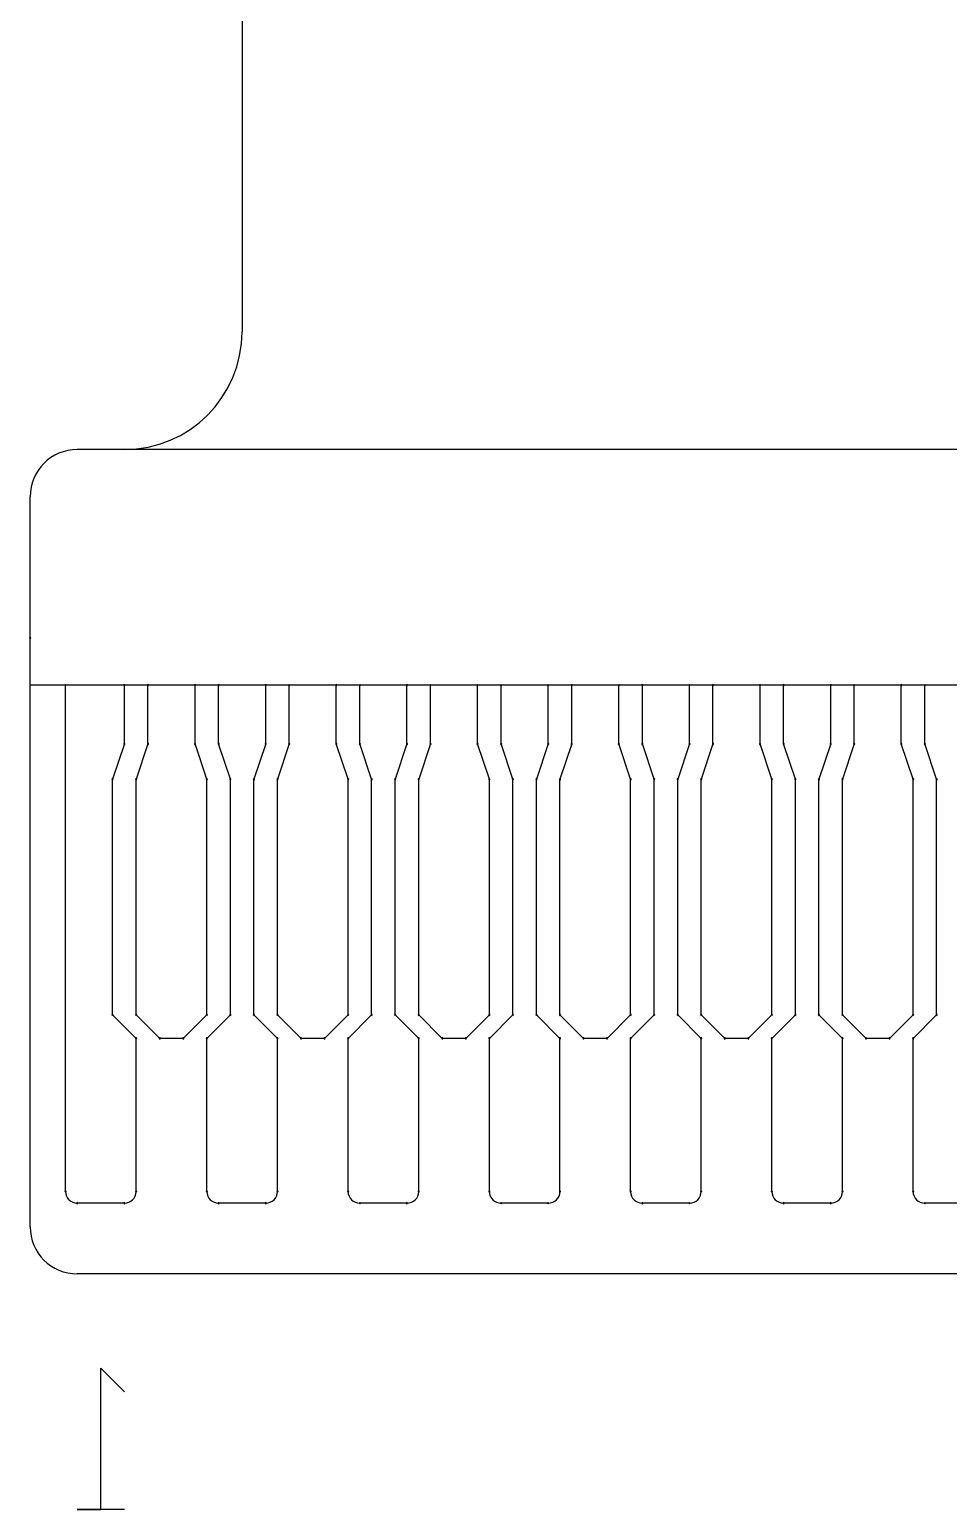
# Model space of a CAD drawing. Header units: millimetres. Extents: x 1040 to 3675, y 249 to 975.
# Drawn here: x 3364.93 to 3368.83, y 837.91 to 844.19 of the extents above; entities that cross this region are included whole.
import ezdxf

# ---------------------------------------------------------------- set-up
doc = ezdxf.new("R2010")
doc.units = ezdxf.units.MM
doc.layers.add('KeepOutLayer', color=6, linetype='Continuous')
doc.layers.add('TopOverlay', color=2, linetype='Continuous')

msp = doc.modelspace()

# ---------------------------------------------------------------- linework, layer by layer
for p, q in [((3365.8344, 851.3993), (3365.8344, 842.9092)), ((3365.3344, 842.4092), (3365.1344, 842.4092)), ((3372.4344, 842.4092), (3365.2344, 842.4092)), ((3364.9344, 839.1092), (3364.9344, 842.2092)), ((3372.7344, 841.4092), (3364.9344, 841.4092)), ((3372.5344, 838.9092), (3365.1344, 838.9092))]:
    msp.add_line(p, q)
for centre, radius, start, end in [((3365.3344, 842.9092), 0.5, 270, 0), ((3365.1344, 842.2092), 0.2, 90, 180), ((3365.1344, 839.1092), 0.2, 180, 270)]:
    msp.add_arc(centre, radius, start, end)
at = {"layer": 'KeepOutLayer'}
for p, q in [((3365.0844, 839.2592), (3365.0844, 841.4092)), ((3365.3344, 841.1592), (3365.3344, 841.4092)), ((3365.4348, 841.1592), (3365.4348, 841.4092)), ((3365.6348, 841.1592), (3365.6348, 841.4092)), ((3365.7348, 841.1592), (3365.7348, 841.4092)), ((3365.9348, 841.1592), (3365.9348, 841.4092)), ((3366.0348, 841.1592), (3366.0348, 841.4092)), ((3366.2348, 841.1592), (3366.2348, 841.4092)), ((3366.3348, 841.1592), (3366.3348, 841.4092)), ((3366.5348, 841.1592), (3366.5348, 841.4092)), ((3366.6348, 841.1592), (3366.6348, 841.4092)), ((3366.8348, 841.1592), (3366.8348, 841.4092)), ((3366.9348, 841.1592), (3366.9348, 841.4092)), ((3367.1348, 841.1592), (3367.1348, 841.4092)), ((3367.2348, 841.1592), (3367.2348, 841.4092)), ((3367.4348, 841.1592), (3367.4348, 841.4092)), ((3367.5348, 841.1592), (3367.5348, 841.4092)), ((3367.7347, 841.1592), (3367.7347, 841.4092)), ((3367.8347, 841.1592), (3367.8347, 841.4092)), ((3368.0347, 841.1592), (3368.0347, 841.4092)), ((3368.1347, 841.1592), (3368.1347, 841.4092)), ((3368.3347, 841.1592), (3368.3347, 841.4092)), ((3368.4347, 841.1592), (3368.4347, 841.4092)), ((3368.6347, 841.1592), (3368.6347, 841.4092)), ((3368.7347, 841.1592), (3368.7347, 841.4092)), ((3365.3344, 841.1592), (3365.2844, 841.0092)), ((3365.4348, 841.1592), (3365.3848, 841.0092)), ((3365.6848, 841.0092), (3365.6348, 841.1592)), ((3365.7848, 841.0092), (3365.7348, 841.1592)), ((3365.9348, 841.1592), (3365.8848, 841.0092)), ((3366.0348, 841.1592), (3365.9848, 841.0092)), ((3366.2848, 841.0092), (3366.2348, 841.1592)), ((3366.3848, 841.0092), (3366.3348, 841.1592)), ((3366.5348, 841.1592), (3366.4848, 841.0092)), ((3366.6348, 841.1592), (3366.5848, 841.0092)), ((3366.8848, 841.0092), (3366.8348, 841.1592)), ((3366.9848, 841.0092), (3366.9348, 841.1592)), ((3367.1348, 841.1592), (3367.0848, 841.0092)), ((3367.2348, 841.1592), (3367.1848, 841.0092)), ((3367.4848, 841.0092), (3367.4348, 841.1592)), ((3367.5848, 841.0092), (3367.5348, 841.1592)), ((3367.7347, 841.1592), (3367.6848, 841.0092)), ((3367.8347, 841.1592), (3367.7847, 841.0092)), ((3368.0847, 841.0092), (3368.0347, 841.1592)), ((3368.1847, 841.0092), (3368.1347, 841.1592)), ((3368.3347, 841.1592), (3368.2847, 841.0092)), ((3368.4347, 841.1592), (3368.3847, 841.0092)), ((3368.6847, 841.0092), (3368.6347, 841.1592)), ((3368.7847, 841.0092), (3368.7347, 841.1592)), ((3365.2844, 840.0092), (3365.2844, 841.0092)), ((3365.3848, 840.0092), (3365.3848, 841.0092)), ((3365.6848, 840.0092), (3365.6848, 841.0092)), ((3365.7848, 840.0092), (3365.7848, 841.0092)), ((3365.8848, 840.0092), (3365.8848, 841.0092)), ((3365.9848, 840.0092), (3365.9848, 841.0092)), ((3366.2848, 840.0092), (3366.2848, 841.0092)), ((3366.3848, 840.0092), (3366.3848, 841.0092)), ((3366.4848, 840.0092), (3366.4848, 841.0092)), ((3366.5848, 840.0092), (3366.5848, 841.0092)), ((3366.8848, 840.0092), (3366.8848, 841.0092)), ((3366.9848, 840.0092), (3366.9848, 841.0092)), ((3367.0848, 840.0092), (3367.0848, 841.0092)), ((3367.1848, 840.0092), (3367.1848, 841.0092)), ((3367.4848, 840.0092), (3367.4848, 841.0092)), ((3367.5848, 840.0092), (3367.5848, 841.0092)), ((3367.6848, 840.0092), (3367.6848, 841.0092)), ((3367.7847, 840.0092), (3367.7847, 841.0092)), ((3368.0847, 840.0092), (3368.0847, 841.0092)), ((3368.1847, 840.0092), (3368.1847, 841.0092)), ((3368.2847, 840.0092), (3368.2847, 841.0092)), ((3368.3847, 840.0092), (3368.3847, 841.0092)), ((3368.6847, 840.0092), (3368.6847, 841.0092)), ((3368.7847, 840.0092), (3368.7847, 841.0092)), ((3365.3844, 839.9092), (3365.2844, 840.0092)), ((3365.4848, 839.9092), (3365.3848, 840.0092)), ((3365.6848, 840.0092), (3365.5848, 839.9092)), ((3365.7848, 840.0092), (3365.6848, 839.9092)), ((3365.9848, 839.9092), (3365.8848, 840.0092)), ((3366.0848, 839.9092), (3365.9848, 840.0092)), ((3366.2848, 840.0092), (3366.1848, 839.9092)), ((3366.3848, 840.0092), (3366.2848, 839.9092)), ((3366.5848, 839.9092), (3366.4848, 840.0092)), ((3366.6848, 839.9092), (3366.5848, 840.0092)), ((3366.8848, 840.0092), (3366.7848, 839.9092)), ((3366.9848, 840.0092), (3366.8848, 839.9092)), ((3367.1848, 839.9092), (3367.0848, 840.0092)), ((3367.2848, 839.9092), (3367.1848, 840.0092)), ((3367.4848, 840.0092), (3367.3848, 839.9092)), ((3367.5848, 840.0092), (3367.4848, 839.9092)), ((3367.7847, 839.9092), (3367.6848, 840.0092)), ((3367.8847, 839.9092), (3367.7847, 840.0092)), ((3368.0847, 840.0092), (3367.9847, 839.9092)), ((3368.1847, 840.0092), (3368.0847, 839.9092)), ((3368.3847, 839.9092), (3368.2847, 840.0092)), ((3368.4847, 839.9092), (3368.3847, 840.0092)), ((3368.6847, 840.0092), (3368.5847, 839.9092)), ((3368.7847, 840.0092), (3368.6847, 839.9092)), ((3365.3844, 839.2592), (3365.3844, 839.9092)), ((3365.5848, 839.9092), (3365.4848, 839.9092)), ((3365.6848, 839.2592), (3365.6848, 839.9092)), ((3365.9848, 839.2592), (3365.9848, 839.9092)), ((3366.1848, 839.9092), (3366.0848, 839.9092)), ((3366.2848, 839.2592), (3366.2848, 839.9092)), ((3366.5848, 839.2592), (3366.5848, 839.9092)), ((3366.7848, 839.9092), (3366.6848, 839.9092)), ((3366.8848, 839.2592), (3366.8848, 839.9092)), ((3367.1848, 839.2592), (3367.1848, 839.9092)), ((3367.3848, 839.9092), (3367.2848, 839.9092)), ((3367.4848, 839.2592), (3367.4848, 839.9092)), ((3367.7847, 839.2592), (3367.7847, 839.9092)), ((3367.9847, 839.9092), (3367.8847, 839.9092)), ((3368.0847, 839.2592), (3368.0847, 839.9092)), ((3368.3847, 839.2592), (3368.3847, 839.9092)), ((3368.5847, 839.9092), (3368.4847, 839.9092)), ((3368.6847, 839.2592), (3368.6847, 839.9092)), ((3365.3344, 839.2092), (3365.1344, 839.2092)), ((3365.9348, 839.2092), (3365.7348, 839.2092)), ((3366.5348, 839.2092), (3366.3348, 839.2092)), ((3367.1348, 839.2092), (3366.9348, 839.2092)), ((3367.7347, 839.2092), (3367.5348, 839.2092)), ((3368.3347, 839.2092), (3368.1347, 839.2092)), ((3368.9347, 839.2092), (3368.7347, 839.2092)), ((3365.2345, 837.9092), (3365.2345, 838.509)), ((3365.2345, 838.509), (3365.3344, 838.409)), ((3365.3344, 837.9092), (3365.1345, 837.9092)), ((3365.1345, 837.9092), (3365.2345, 837.9092))]:
    msp.add_line(p, q, dxfattribs=at)
for centre, radius, start, end in [((3365.0844, 841.4092), 0.0025, 0, 180), ((3365.0844, 841.4092), 0.0025, 180, 0), ((3365.3344, 841.4092), 0.0025, 0, 180), ((3365.3344, 841.4092), 0.0025, 180, 0), ((3365.4348, 841.4092), 0.0025, 0, 180), ((3365.4348, 841.4092), 0.0025, 180, 0), ((3365.6348, 841.4092), 0.0025, 0, 180), ((3365.6348, 841.4092), 0.0025, 180, 0), ((3365.7348, 841.4092), 0.0025, 0, 180), ((3365.7348, 841.4092), 0.0025, 180, 0), ((3365.9348, 841.4092), 0.0025, 0, 180), ((3365.9348, 841.4092), 0.0025, 180, 0), ((3366.0348, 841.4092), 0.0025, 0, 180), ((3366.0348, 841.4092), 0.0025, 180, 0), ((3366.2348, 841.4092), 0.0025, 0, 180), ((3366.2348, 841.4092), 0.0025, 180, 0), ((3366.3348, 841.4092), 0.0025, 0, 180), ((3366.3348, 841.4092), 0.0025, 180, 0), ((3366.5348, 841.4092), 0.0025, 0, 180), ((3366.5348, 841.4092), 0.0025, 180, 0), ((3366.6348, 841.4092), 0.0025, 0, 180), ((3366.6348, 841.4092), 0.0025, 180, 0), ((3366.8348, 841.4092), 0.0025, 0, 180), ((3366.8348, 841.4092), 0.0025, 180, 0), ((3366.9348, 841.4092), 0.0025, 0, 180), ((3366.9348, 841.4092), 0.0025, 180, 0), ((3367.1348, 841.4092), 0.0025, 0, 180), ((3367.1348, 841.4092), 0.0025, 180, 0), ((3367.2348, 841.4092), 0.0025, 0, 180), ((3367.2348, 841.4092), 0.0025, 180, 0), ((3367.4348, 841.4092), 0.0025, 0, 180), ((3367.4348, 841.4092), 0.0025, 180, 0), ((3367.5348, 841.4092), 0.0025, 0, 180), ((3367.5348, 841.4092), 0.0025, 180, 0), ((3367.7347, 841.4092), 0.0025, 0, 180), ((3367.7347, 841.4092), 0.0025, 180, 0), ((3367.8347, 841.4092), 0.0025, 0, 180), ((3367.8347, 841.4092), 0.0025, 180, 0), ((3368.0347, 841.4092), 0.0025, 0, 180), ((3368.0347, 841.4092), 0.0025, 180, 0), ((3368.1347, 841.4092), 0.0025, 0, 180), ((3368.1347, 841.4092), 0.0025, 180, 0), ((3368.3347, 841.4092), 0.0025, 0, 180), ((3368.3347, 841.4092), 0.0025, 180, 0), ((3368.4347, 841.4092), 0.0025, 0, 180), ((3368.4347, 841.4092), 0.0025, 180, 0), ((3368.6347, 841.4092), 0.0025, 0, 180), ((3368.6347, 841.4092), 0.0025, 180, 0), ((3368.7347, 841.4092), 0.0025, 0, 180), ((3368.7347, 841.4092), 0.0025, 180, 0), ((3365.3344, 841.1592), 0.0025, 0, 180), ((3365.3344, 841.1592), 0.0025, 0, 180), ((3365.3344, 841.1592), 0.0025, 180, 0), ((3365.3344, 841.1592), 0.0025, 180, 0), ((3365.4348, 841.1592), 0.0025, 0, 180), ((3365.4348, 841.1592), 0.0025, 0, 180), ((3365.4348, 841.1592), 0.0025, 180, 0), ((3365.4348, 841.1592), 0.0025, 180, 0), ((3365.6348, 841.1592), 0.0025, 0, 180), ((3365.6348, 841.1592), 0.0025, 0, 180), ((3365.6348, 841.1592), 0.0025, 180, 0), ((3365.6348, 841.1592), 0.0025, 180, 0), ((3365.7348, 841.1592), 0.0025, 0, 180), ((3365.7348, 841.1592), 0.0025, 0, 180), ((3365.7348, 841.1592), 0.0025, 180, 0), ((3365.7348, 841.1592), 0.0025, 180, 0), ((3365.9348, 841.1592), 0.0025, 0, 180), ((3365.9348, 841.1592), 0.0025, 0, 180), ((3365.9348, 841.1592), 0.0025, 180, 0), ((3365.9348, 841.1592), 0.0025, 180, 0), ((3366.0348, 841.1592), 0.0025, 0, 180), ((3366.0348, 841.1592), 0.0025, 0, 180), ((3366.0348, 841.1592), 0.0025, 180, 0), ((3366.0348, 841.1592), 0.0025, 180, 0), ((3366.2348, 841.1592), 0.0025, 0, 180), ((3366.2348, 841.1592), 0.0025, 0, 180), ((3366.2348, 841.1592), 0.0025, 180, 0), ((3366.2348, 841.1592), 0.0025, 180, 0), ((3366.3348, 841.1592), 0.0025, 0, 180), ((3366.3348, 841.1592), 0.0025, 0, 180), ((3366.3348, 841.1592), 0.0025, 180, 0), ((3366.3348, 841.1592), 0.0025, 180, 0), ((3366.5348, 841.1592), 0.0025, 0, 180), ((3366.5348, 841.1592), 0.0025, 0, 180), ((3366.5348, 841.1592), 0.0025, 180, 0), ((3366.5348, 841.1592), 0.0025, 180, 0), ((3366.6348, 841.1592), 0.0025, 0, 180), ((3366.6348, 841.1592), 0.0025, 0, 180), ((3366.6348, 841.1592), 0.0025, 180, 0), ((3366.6348, 841.1592), 0.0025, 180, 0), ((3366.8348, 841.1592), 0.0025, 0, 180), ((3366.8348, 841.1592), 0.0025, 0, 180), ((3366.8348, 841.1592), 0.0025, 180, 0), ((3366.8348, 841.1592), 0.0025, 180, 0), ((3366.9348, 841.1592), 0.0025, 0, 180), ((3366.9348, 841.1592), 0.0025, 0, 180), ((3366.9348, 841.1592), 0.0025, 180, 0), ((3366.9348, 841.1592), 0.0025, 180, 0), ((3367.1348, 841.1592), 0.0025, 0, 180), ((3367.1348, 841.1592), 0.0025, 0, 180), ((3367.1348, 841.1592), 0.0025, 180, 0), ((3367.1348, 841.1592), 0.0025, 180, 0), ((3367.2348, 841.1592), 0.0025, 0, 180), ((3367.2348, 841.1592), 0.0025, 0, 180), ((3367.2348, 841.1592), 0.0025, 180, 0), ((3367.2348, 841.1592), 0.0025, 180, 0), ((3367.4348, 841.1592), 0.0025, 0, 180), ((3367.4348, 841.1592), 0.0025, 0, 180), ((3367.4348, 841.1592), 0.0025, 180, 0), ((3367.4348, 841.1592), 0.0025, 180, 0), ((3367.5348, 841.1592), 0.0025, 0, 180), ((3367.5348, 841.1592), 0.0025, 0, 180), ((3367.5348, 841.1592), 0.0025, 180, 0), ((3367.5348, 841.1592), 0.0025, 180, 0), ((3367.7347, 841.1592), 0.0025, 0, 180), ((3367.7347, 841.1592), 0.0025, 0, 180), ((3367.7347, 841.1592), 0.0025, 180, 0), ((3367.7347, 841.1592), 0.0025, 180, 0), ((3367.8347, 841.1592), 0.0025, 0, 180), ((3367.8347, 841.1592), 0.0025, 0, 180), ((3367.8347, 841.1592), 0.0025, 180, 0), ((3367.8347, 841.1592), 0.0025, 180, 0), ((3368.0347, 841.1592), 0.0025, 0, 180), ((3368.0347, 841.1592), 0.0025, 0, 180), ((3368.0347, 841.1592), 0.0025, 180, 0), ((3368.0347, 841.1592), 0.0025, 180, 0), ((3368.1347, 841.1592), 0.0025, 0, 180), ((3368.1347, 841.1592), 0.0025, 0, 180), ((3368.1347, 841.1592), 0.0025, 180, 0), ((3368.1347, 841.1592), 0.0025, 180, 0), ((3368.3347, 841.1592), 0.0025, 0, 180), ((3368.3347, 841.1592), 0.0025, 0, 180), ((3368.3347, 841.1592), 0.0025, 180, 0), ((3368.3347, 841.1592), 0.0025, 180, 0), ((3368.4347, 841.1592), 0.0025, 0, 180), ((3368.4347, 841.1592), 0.0025, 0, 180), ((3368.4347, 841.1592), 0.0025, 180, 0), ((3368.4347, 841.1592), 0.0025, 180, 0), ((3368.6347, 841.1592), 0.0025, 0, 180), ((3368.6347, 841.1592), 0.0025, 0, 180), ((3368.6347, 841.1592), 0.0025, 180, 0), ((3368.6347, 841.1592), 0.0025, 180, 0), ((3368.7347, 841.1592), 0.0025, 0, 180), ((3368.7347, 841.1592), 0.0025, 0, 180), ((3368.7347, 841.1592), 0.0025, 180, 0), ((3368.7347, 841.1592), 0.0025, 180, 0), ((3365.2844, 841.0092), 0.0025, 0, 180), ((3365.2844, 841.0092), 0.0025, 0, 180), ((3365.3848, 841.0092), 0.0025, 0, 180), ((3365.3848, 841.0092), 0.0025, 0, 180), ((3365.6848, 841.0092), 0.0025, 0, 180), ((3365.6848, 841.0092), 0.0025, 0, 180), ((3365.7848, 841.0092), 0.0025, 0, 180), ((3365.7848, 841.0092), 0.0025, 0, 180), ((3365.8848, 841.0092), 0.0025, 0, 180), ((3365.8848, 841.0092), 0.0025, 0, 180), ((3365.9848, 841.0092), 0.0025, 0, 180), ((3365.9848, 841.0092), 0.0025, 0, 180), ((3366.2848, 841.0092), 0.0025, 0, 180), ((3366.2848, 841.0092), 0.0025, 0, 180), ((3366.3848, 841.0092), 0.0025, 0, 180), ((3366.3848, 841.0092), 0.0025, 0, 180), ((3366.4848, 841.0092), 0.0025, 0, 180), ((3366.4848, 841.0092), 0.0025, 0, 180), ((3366.5848, 841.0092), 0.0025, 0, 180), ((3366.5848, 841.0092), 0.0025, 0, 180), ((3366.8848, 841.0092), 0.0025, 0, 180), ((3366.8848, 841.0092), 0.0025, 0, 180), ((3366.9848, 841.0092), 0.0025, 0, 180), ((3366.9848, 841.0092), 0.0025, 0, 180), ((3367.0848, 841.0092), 0.0025, 0, 180), ((3367.0848, 841.0092), 0.0025, 0, 180), ((3367.1848, 841.0092), 0.0025, 0, 180), ((3367.1848, 841.0092), 0.0025, 0, 180), ((3367.4848, 841.0092), 0.0025, 0, 180), ((3367.4848, 841.0092), 0.0025, 0, 180), ((3367.5848, 841.0092), 0.0025, 0, 180), ((3367.5848, 841.0092), 0.0025, 0, 180), ((3367.6848, 841.0092), 0.0025, 0, 180), ((3367.6848, 841.0092), 0.0025, 0, 180), ((3367.7847, 841.0092), 0.0025, 0, 180), ((3367.7847, 841.0092), 0.0025, 0, 180), ((3368.0847, 841.0092), 0.0025, 0, 180), ((3368.0847, 841.0092), 0.0025, 0, 180), ((3368.1847, 841.0092), 0.0025, 0, 180), ((3368.1847, 841.0092), 0.0025, 0, 180), ((3368.2847, 841.0092), 0.0025, 0, 180), ((3368.2847, 841.0092), 0.0025, 0, 180), ((3368.3847, 841.0092), 0.0025, 0, 180), ((3368.3847, 841.0092), 0.0025, 0, 180), ((3368.6847, 841.0092), 0.0025, 0, 180), ((3368.6847, 841.0092), 0.0025, 0, 180), ((3368.7847, 841.0092), 0.0025, 0, 180), ((3368.7847, 841.0092), 0.0025, 0, 180), ((3365.2844, 841.0092), 0.0025, 180, 0), ((3365.2844, 841.0092), 0.0025, 180, 0), ((3365.3848, 841.0092), 0.0025, 180, 0), ((3365.3848, 841.0092), 0.0025, 180, 0), ((3365.6848, 841.0092), 0.0025, 180, 0), ((3365.6848, 841.0092), 0.0025, 180, 0), ((3365.7848, 841.0092), 0.0025, 180, 0), ((3365.7848, 841.0092), 0.0025, 180, 0), ((3365.8848, 841.0092), 0.0025, 180, 0), ((3365.8848, 841.0092), 0.0025, 180, 0), ((3365.9848, 841.0092), 0.0025, 180, 0), ((3365.9848, 841.0092), 0.0025, 180, 0), ((3366.2848, 841.0092), 0.0025, 180, 0), ((3366.2848, 841.0092), 0.0025, 180, 0), ((3366.3848, 841.0092), 0.0025, 180, 0), ((3366.3848, 841.0092), 0.0025, 180, 0), ((3366.4848, 841.0092), 0.0025, 180, 0), ((3366.4848, 841.0092), 0.0025, 180, 0), ((3366.5848, 841.0092), 0.0025, 180, 0), ((3366.5848, 841.0092), 0.0025, 180, 0), ((3366.8848, 841.0092), 0.0025, 180, 0), ((3366.8848, 841.0092), 0.0025, 180, 0), ((3366.9848, 841.0092), 0.0025, 180, 0), ((3366.9848, 841.0092), 0.0025, 180, 0), ((3367.0848, 841.0092), 0.0025, 180, 0), ((3367.0848, 841.0092), 0.0025, 180, 0), ((3367.1848, 841.0092), 0.0025, 180, 0), ((3367.1848, 841.0092), 0.0025, 180, 0), ((3367.4848, 841.0092), 0.0025, 180, 0), ((3367.4848, 841.0092), 0.0025, 180, 0), ((3367.5848, 841.0092), 0.0025, 180, 0), ((3367.5848, 841.0092), 0.0025, 180, 0), ((3367.6848, 841.0092), 0.0025, 180, 0), ((3367.6848, 841.0092), 0.0025, 180, 0), ((3367.7847, 841.0092), 0.0025, 180, 0), ((3367.7847, 841.0092), 0.0025, 180, 0), ((3368.0847, 841.0092), 0.0025, 180, 0), ((3368.0847, 841.0092), 0.0025, 180, 0), ((3368.1847, 841.0092), 0.0025, 180, 0), ((3368.1847, 841.0092), 0.0025, 180, 0), ((3368.2847, 841.0092), 0.0025, 180, 0), ((3368.2847, 841.0092), 0.0025, 180, 0), ((3368.3847, 841.0092), 0.0025, 180, 0), ((3368.3847, 841.0092), 0.0025, 180, 0), ((3368.6847, 841.0092), 0.0025, 180, 0), ((3368.6847, 841.0092), 0.0025, 180, 0), ((3368.7847, 841.0092), 0.0025, 180, 0), ((3368.7847, 841.0092), 0.0025, 180, 0), ((3365.2844, 840.0092), 0.0025, 0, 180), ((3365.2844, 840.0092), 0.0025, 0, 180), ((3365.2844, 840.0092), 0.0025, 180, 0), ((3365.2844, 840.0092), 0.0025, 180, 0), ((3365.3848, 840.0092), 0.0025, 0, 180), ((3365.3848, 840.0092), 0.0025, 0, 180), ((3365.3848, 840.0092), 0.0025, 180, 0), ((3365.3848, 840.0092), 0.0025, 180, 0), ((3365.6848, 840.0092), 0.0025, 0, 180), ((3365.6848, 840.0092), 0.0025, 0, 180), ((3365.6848, 840.0092), 0.0025, 180, 0), ((3365.6848, 840.0092), 0.0025, 180, 0), ((3365.7848, 840.0092), 0.0025, 0, 180), ((3365.7848, 840.0092), 0.0025, 0, 180), ((3365.7848, 840.0092), 0.0025, 180, 0), ((3365.7848, 840.0092), 0.0025, 180, 0), ((3365.8848, 840.0092), 0.0025, 0, 180), ((3365.8848, 840.0092), 0.0025, 0, 180), ((3365.8848, 840.0092), 0.0025, 180, 0), ((3365.8848, 840.0092), 0.0025, 180, 0), ((3365.9848, 840.0092), 0.0025, 0, 180), ((3365.9848, 840.0092), 0.0025, 0, 180), ((3365.9848, 840.0092), 0.0025, 180, 0), ((3365.9848, 840.0092), 0.0025, 180, 0), ((3366.2848, 840.0092), 0.0025, 0, 180), ((3366.2848, 840.0092), 0.0025, 0, 180), ((3366.2848, 840.0092), 0.0025, 180, 0), ((3366.2848, 840.0092), 0.0025, 180, 0), ((3366.3848, 840.0092), 0.0025, 0, 180), ((3366.3848, 840.0092), 0.0025, 0, 180), ((3366.3848, 840.0092), 0.0025, 180, 0), ((3366.3848, 840.0092), 0.0025, 180, 0), ((3366.4848, 840.0092), 0.0025, 0, 180), ((3366.4848, 840.0092), 0.0025, 0, 180), ((3366.4848, 840.0092), 0.0025, 180, 0), ((3366.4848, 840.0092), 0.0025, 180, 0), ((3366.5848, 840.0092), 0.0025, 0, 180), ((3366.5848, 840.0092), 0.0025, 0, 180), ((3366.5848, 840.0092), 0.0025, 180, 0), ((3366.5848, 840.0092), 0.0025, 180, 0), ((3366.8848, 840.0092), 0.0025, 0, 180), ((3366.8848, 840.0092), 0.0025, 0, 180), ((3366.8848, 840.0092), 0.0025, 180, 0), ((3366.8848, 840.0092), 0.0025, 180, 0), ((3366.9848, 840.0092), 0.0025, 0, 180), ((3366.9848, 840.0092), 0.0025, 0, 180), ((3366.9848, 840.0092), 0.0025, 180, 0), ((3366.9848, 840.0092), 0.0025, 180, 0), ((3367.0848, 840.0092), 0.0025, 0, 180), ((3367.0848, 840.0092), 0.0025, 0, 180), ((3367.0848, 840.0092), 0.0025, 180, 0), ((3367.0848, 840.0092), 0.0025, 180, 0), ((3367.1848, 840.0092), 0.0025, 0, 180), ((3367.1848, 840.0092), 0.0025, 0, 180), ((3367.1848, 840.0092), 0.0025, 180, 0), ((3367.1848, 840.0092), 0.0025, 180, 0), ((3367.4848, 840.0092), 0.0025, 0, 180), ((3367.4848, 840.0092), 0.0025, 0, 180), ((3367.4848, 840.0092), 0.0025, 180, 0), ((3367.4848, 840.0092), 0.0025, 180, 0), ((3367.5848, 840.0092), 0.0025, 0, 180), ((3367.5848, 840.0092), 0.0025, 0, 180), ((3367.5848, 840.0092), 0.0025, 180, 0), ((3367.5848, 840.0092), 0.0025, 180, 0), ((3367.6848, 840.0092), 0.0025, 0, 180), ((3367.6848, 840.0092), 0.0025, 0, 180), ((3367.6848, 840.0092), 0.0025, 180, 0), ((3367.6848, 840.0092), 0.0025, 180, 0), ((3367.7847, 840.0092), 0.0025, 0, 180), ((3367.7847, 840.0092), 0.0025, 0, 180), ((3367.7847, 840.0092), 0.0025, 180, 0), ((3367.7847, 840.0092), 0.0025, 180, 0), ((3368.0847, 840.0092), 0.0025, 0, 180), ((3368.0847, 840.0092), 0.0025, 0, 180), ((3368.0847, 840.0092), 0.0025, 180, 0), ((3368.0847, 840.0092), 0.0025, 180, 0), ((3368.1847, 840.0092), 0.0025, 0, 180), ((3368.1847, 840.0092), 0.0025, 0, 180), ((3368.1847, 840.0092), 0.0025, 180, 0), ((3368.1847, 840.0092), 0.0025, 180, 0), ((3368.2847, 840.0092), 0.0025, 0, 180), ((3368.2847, 840.0092), 0.0025, 0, 180), ((3368.2847, 840.0092), 0.0025, 180, 0), ((3368.2847, 840.0092), 0.0025, 180, 0), ((3368.3847, 840.0092), 0.0025, 0, 180), ((3368.3847, 840.0092), 0.0025, 0, 180), ((3368.3847, 840.0092), 0.0025, 180, 0), ((3368.3847, 840.0092), 0.0025, 180, 0), ((3368.6847, 840.0092), 0.0025, 0, 180), ((3368.6847, 840.0092), 0.0025, 0, 180), ((3368.6847, 840.0092), 0.0025, 180, 0), ((3368.6847, 840.0092), 0.0025, 180, 0), ((3368.7847, 840.0092), 0.0025, 0, 180), ((3368.7847, 840.0092), 0.0025, 0, 180), ((3368.7847, 840.0092), 0.0025, 180, 0), ((3368.7847, 840.0092), 0.0025, 180, 0), ((3365.3844, 839.9092), 0.0025, 0, 180), ((3365.3844, 839.9092), 0.0025, 0, 180), ((3365.3844, 839.9092), 0.0025, 180, 0), ((3365.3844, 839.9092), 0.0025, 180, 0), ((3365.4848, 839.9092), 0.0025, 0, 180), ((3365.4848, 839.9092), 0.0025, 0, 180), ((3365.4848, 839.9092), 0.0025, 180, 0), ((3365.4848, 839.9092), 0.0025, 180, 0), ((3365.5848, 839.9092), 0.0025, 0, 180), ((3365.5848, 839.9092), 0.0025, 0, 180), ((3365.5848, 839.9092), 0.0025, 180, 0), ((3365.5848, 839.9092), 0.0025, 180, 0), ((3365.6848, 839.9092), 0.0025, 0, 180), ((3365.6848, 839.9092), 0.0025, 0, 180), ((3365.6848, 839.9092), 0.0025, 180, 0), ((3365.6848, 839.9092), 0.0025, 180, 0), ((3365.9848, 839.9092), 0.0025, 0, 180), ((3365.9848, 839.9092), 0.0025, 0, 180), ((3365.9848, 839.9092), 0.0025, 180, 0), ((3365.9848, 839.9092), 0.0025, 180, 0), ((3366.0848, 839.9092), 0.0025, 0, 180), ((3366.0848, 839.9092), 0.0025, 0, 180), ((3366.0848, 839.9092), 0.0025, 180, 0), ((3366.0848, 839.9092), 0.0025, 180, 0), ((3366.1848, 839.9092), 0.0025, 0, 180), ((3366.1848, 839.9092), 0.0025, 0, 180), ((3366.1848, 839.9092), 0.0025, 180, 0), ((3366.1848, 839.9092), 0.0025, 180, 0), ((3366.2848, 839.9092), 0.0025, 0, 180), ((3366.2848, 839.9092), 0.0025, 0, 180), ((3366.2848, 839.9092), 0.0025, 180, 0), ((3366.2848, 839.9092), 0.0025, 180, 0), ((3366.5848, 839.9092), 0.0025, 0, 180), ((3366.5848, 839.9092), 0.0025, 0, 180), ((3366.5848, 839.9092), 0.0025, 180, 0), ((3366.5848, 839.9092), 0.0025, 180, 0), ((3366.6848, 839.9092), 0.0025, 0, 180), ((3366.6848, 839.9092), 0.0025, 0, 180), ((3366.6848, 839.9092), 0.0025, 180, 0), ((3366.6848, 839.9092), 0.0025, 180, 0), ((3366.7848, 839.9092), 0.0025, 0, 180), ((3366.7848, 839.9092), 0.0025, 0, 180), ((3366.7848, 839.9092), 0.0025, 180, 0), ((3366.7848, 839.9092), 0.0025, 180, 0), ((3366.8848, 839.9092), 0.0025, 0, 180), ((3366.8848, 839.9092), 0.0025, 0, 180), ((3366.8848, 839.9092), 0.0025, 180, 0), ((3366.8848, 839.9092), 0.0025, 180, 0), ((3367.1848, 839.9092), 0.0025, 0, 180), ((3367.1848, 839.9092), 0.0025, 0, 180), ((3367.1848, 839.9092), 0.0025, 180, 0), ((3367.1848, 839.9092), 0.0025, 180, 0), ((3367.2848, 839.9092), 0.0025, 0, 180), ((3367.2848, 839.9092), 0.0025, 0, 180), ((3367.2848, 839.9092), 0.0025, 180, 0), ((3367.2848, 839.9092), 0.0025, 180, 0), ((3367.3848, 839.9092), 0.0025, 0, 180), ((3367.3848, 839.9092), 0.0025, 0, 180), ((3367.3848, 839.9092), 0.0025, 180, 0), ((3367.3848, 839.9092), 0.0025, 180, 0), ((3367.4848, 839.9092), 0.0025, 0, 180), ((3367.4848, 839.9092), 0.0025, 0, 180), ((3367.4848, 839.9092), 0.0025, 180, 0), ((3367.4848, 839.9092), 0.0025, 180, 0), ((3367.7847, 839.9092), 0.0025, 0, 180), ((3367.7847, 839.9092), 0.0025, 0, 180), ((3367.7847, 839.9092), 0.0025, 180, 0), ((3367.7847, 839.9092), 0.0025, 180, 0), ((3367.8847, 839.9092), 0.0025, 0, 180), ((3367.8847, 839.9092), 0.0025, 0, 180), ((3367.8847, 839.9092), 0.0025, 180, 0), ((3367.8847, 839.9092), 0.0025, 180, 0), ((3367.9847, 839.9092), 0.0025, 0, 180), ((3367.9847, 839.9092), 0.0025, 0, 180), ((3367.9847, 839.9092), 0.0025, 180, 0), ((3367.9847, 839.9092), 0.0025, 180, 0), ((3368.0847, 839.9092), 0.0025, 0, 180), ((3368.0847, 839.9092), 0.0025, 0, 180), ((3368.0847, 839.9092), 0.0025, 180, 0), ((3368.0847, 839.9092), 0.0025, 180, 0), ((3368.3847, 839.9092), 0.0025, 0, 180), ((3368.3847, 839.9092), 0.0025, 0, 180), ((3368.3847, 839.9092), 0.0025, 180, 0), ((3368.3847, 839.9092), 0.0025, 180, 0), ((3368.4847, 839.9092), 0.0025, 0, 180), ((3368.4847, 839.9092), 0.0025, 0, 180), ((3368.4847, 839.9092), 0.0025, 180, 0), ((3368.4847, 839.9092), 0.0025, 180, 0), ((3368.5847, 839.9092), 0.0025, 0, 180), ((3368.5847, 839.9092), 0.0025, 0, 180), ((3368.5847, 839.9092), 0.0025, 180, 0), ((3368.5847, 839.9092), 0.0025, 180, 0), ((3368.6847, 839.9092), 0.0025, 0, 180), ((3368.6847, 839.9092), 0.0025, 0, 180), ((3368.6847, 839.9092), 0.0025, 180, 0), ((3368.6847, 839.9092), 0.0025, 180, 0), ((3365.0844, 839.2592), 0.0025, 0, 180), ((3365.0844, 839.2592), 0.0025, 0, 180), ((3365.0844, 839.2592), 0.0025, 180, 0), ((3365.0844, 839.2592), 0.0025, 180, 0), ((3365.1344, 839.2592), 0.05, 180, 270), ((3365.3344, 839.2592), 0.05, 270, 0), ((3365.3844, 839.2592), 0.0025, 0, 180), ((3365.3844, 839.2592), 0.0025, 0, 180), ((3365.3844, 839.2592), 0.0025, 180, 0), ((3365.3844, 839.2592), 0.0025, 180, 0), ((3365.6848, 839.2592), 0.0025, 0, 180), ((3365.6848, 839.2592), 0.0025, 0, 180), ((3365.6848, 839.2592), 0.0025, 180, 0), ((3365.6848, 839.2592), 0.0025, 180, 0), ((3365.7348, 839.2592), 0.05, 180, 270), ((3365.9348, 839.2592), 0.05, 270, 0), ((3365.9848, 839.2592), 0.0025, 0, 180), ((3365.9848, 839.2592), 0.0025, 0, 180), ((3365.9848, 839.2592), 0.0025, 180, 0), ((3365.9848, 839.2592), 0.0025, 180, 0), ((3366.2848, 839.2592), 0.0025, 0, 180), ((3366.2848, 839.2592), 0.0025, 0, 180), ((3366.2848, 839.2592), 0.0025, 180, 0), ((3366.2848, 839.2592), 0.0025, 180, 0), ((3366.3348, 839.2592), 0.05, 180, 270), ((3366.5348, 839.2592), 0.05, 270, 0), ((3366.5848, 839.2592), 0.0025, 0, 180), ((3366.5848, 839.2592), 0.0025, 0, 180), ((3366.5848, 839.2592), 0.0025, 180, 0), ((3366.5848, 839.2592), 0.0025, 180, 0), ((3366.8848, 839.2592), 0.0025, 0, 180), ((3366.8848, 839.2592), 0.0025, 0, 180), ((3366.8848, 839.2592), 0.0025, 180, 0), ((3366.8848, 839.2592), 0.0025, 180, 0), ((3366.9348, 839.2592), 0.05, 180, 270), ((3367.1348, 839.2592), 0.05, 270, 0), ((3367.1848, 839.2592), 0.0025, 0, 180), ((3367.1848, 839.2592), 0.0025, 0, 180), ((3367.1848, 839.2592), 0.0025, 180, 0), ((3367.1848, 839.2592), 0.0025, 180, 0), ((3367.4848, 839.2592), 0.0025, 0, 180), ((3367.4848, 839.2592), 0.0025, 0, 180), ((3367.4848, 839.2592), 0.0025, 180, 0), ((3367.4848, 839.2592), 0.0025, 180, 0), ((3367.5348, 839.2592), 0.05, 180, 270), ((3367.7347, 839.2592), 0.05, 270, 0), ((3367.7847, 839.2592), 0.0025, 0, 180), ((3367.7847, 839.2592), 0.0025, 0, 180), ((3367.7847, 839.2592), 0.0025, 180, 0), ((3367.7847, 839.2592), 0.0025, 180, 0), ((3368.0847, 839.2592), 0.0025, 0, 180), ((3368.0847, 839.2592), 0.0025, 0, 180), ((3368.0847, 839.2592), 0.0025, 180, 0), ((3368.0847, 839.2592), 0.0025, 180, 0), ((3368.1347, 839.2592), 0.05, 180, 270), ((3368.3347, 839.2592), 0.05, 270, 0), ((3368.3847, 839.2592), 0.0025, 0, 180), ((3368.3847, 839.2592), 0.0025, 0, 180), ((3368.3847, 839.2592), 0.0025, 180, 0), ((3368.3847, 839.2592), 0.0025, 180, 0), ((3368.6847, 839.2592), 0.0025, 0, 180), ((3368.6847, 839.2592), 0.0025, 0, 180), ((3368.6847, 839.2592), 0.0025, 180, 0), ((3368.6847, 839.2592), 0.0025, 180, 0), ((3368.7347, 839.2592), 0.05, 180, 270), ((3365.1344, 839.2092), 0.0025, 0, 180), ((3365.1344, 839.2092), 0.0025, 0, 180), ((3365.1344, 839.2092), 0.0025, 180, 0), ((3365.1344, 839.2092), 0.0025, 180, 0), ((3365.3344, 839.2092), 0.0025, 0, 180), ((3365.3344, 839.2092), 0.0025, 0, 180), ((3365.3344, 839.2092), 0.0025, 180, 0), ((3365.3344, 839.2092), 0.0025, 180, 0), ((3365.7348, 839.2092), 0.0025, 0, 180), ((3365.7348, 839.2092), 0.0025, 0, 180), ((3365.7348, 839.2092), 0.0025, 180, 0), ((3365.7348, 839.2092), 0.0025, 180, 0), ((3365.9348, 839.2092), 0.0025, 0, 180), ((3365.9348, 839.2092), 0.0025, 0, 180), ((3365.9348, 839.2092), 0.0025, 180, 0), ((3365.9348, 839.2092), 0.0025, 180, 0), ((3366.3348, 839.2092), 0.0025, 0, 180), ((3366.3348, 839.2092), 0.0025, 0, 180), ((3366.3348, 839.2092), 0.0025, 180, 0), ((3366.3348, 839.2092), 0.0025, 180, 0), ((3366.5348, 839.2092), 0.0025, 0, 180), ((3366.5348, 839.2092), 0.0025, 0, 180), ((3366.5348, 839.2092), 0.0025, 180, 0), ((3366.5348, 839.2092), 0.0025, 180, 0), ((3366.9348, 839.2092), 0.0025, 0, 180), ((3366.9348, 839.2092), 0.0025, 0, 180), ((3366.9348, 839.2092), 0.0025, 180, 0), ((3366.9348, 839.2092), 0.0025, 180, 0), ((3367.1348, 839.2092), 0.0025, 0, 180), ((3367.1348, 839.2092), 0.0025, 0, 180), ((3367.1348, 839.2092), 0.0025, 180, 0), ((3367.1348, 839.2092), 0.0025, 180, 0), ((3367.5348, 839.2092), 0.0025, 0, 180), ((3367.5348, 839.2092), 0.0025, 0, 180), ((3367.5348, 839.2092), 0.0025, 180, 0), ((3367.5348, 839.2092), 0.0025, 180, 0), ((3367.7347, 839.2092), 0.0025, 0, 180), ((3367.7347, 839.2092), 0.0025, 0, 180), ((3367.7347, 839.2092), 0.0025, 180, 0), ((3367.7347, 839.2092), 0.0025, 180, 0), ((3368.1347, 839.2092), 0.0025, 0, 180), ((3368.1347, 839.2092), 0.0025, 0, 180), ((3368.1347, 839.2092), 0.0025, 180, 0), ((3368.1347, 839.2092), 0.0025, 180, 0), ((3368.3347, 839.2092), 0.0025, 0, 180), ((3368.3347, 839.2092), 0.0025, 0, 180), ((3368.3347, 839.2092), 0.0025, 180, 0), ((3368.3347, 839.2092), 0.0025, 180, 0), ((3368.7347, 839.2092), 0.0025, 0, 180), ((3368.7347, 839.2092), 0.0025, 0, 180), ((3368.7347, 839.2092), 0.0025, 180, 0), ((3368.7347, 839.2092), 0.0025, 180, 0)]:
    msp.add_arc(centre, radius, start, end, dxfattribs=at)
at = {"layer": 'TopOverlay'}
for start, end in [(0, 180), (180, 0)]:
    msp.add_arc((3364.9344, 841.6092), 0.0025, start, end, dxfattribs=at)

doc.saveas('drawing.dxf')
